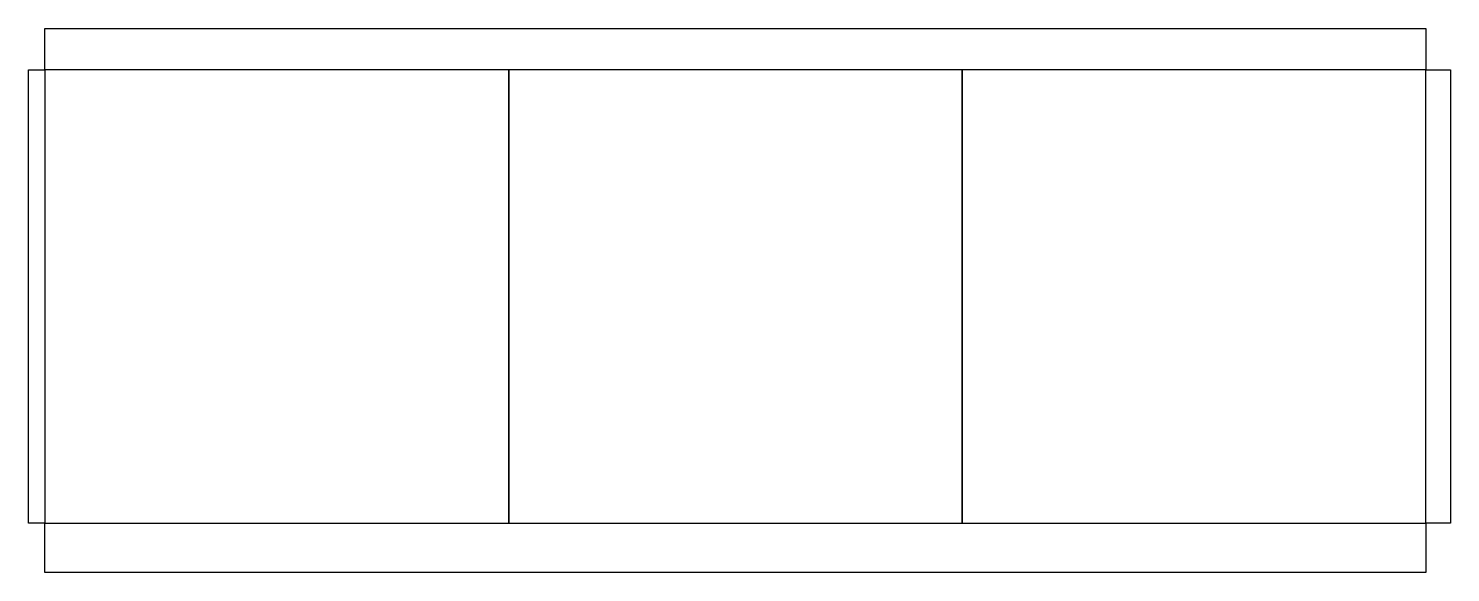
# Model space of a CAD drawing. Header units: metres. Extents: x -2 to 171, y -6 to 60.
import ezdxf

# ---------------------------------------------------------------- set-up
doc = ezdxf.new("R2010")
doc.units = ezdxf.units.M
doc.linetypes.add('DASHED', pattern=[0])
for name, color, linetype in [('CUT', 1, 'Continuous'), ('FOLDS', 6, 'Continuous'), ('TEMPLATE', 2, 'Continuous')]:
    doc.layers.add(name, color=color, linetype=linetype)

msp = doc.modelspace()

# ---------------------------------------------------------------- linework, layer by layer
at = {"layer": 'CUT'}
for points in [[(167.59, 55), (0, 55), (0, 60), (167.59, 60), (167.59, 55)], [(0, 55), (0, 0), (-2, 0), (-2, 55), (0, 55)], [(167.59, 0), (167.59, 55), (170.59, 55), (170.59, 0), (167.59, 0)], [(0, 0), (167.59, 0), (167.59, -6), (0, -6), (0, 0)]]:
    msp.add_lwpolyline(points, dxfattribs=at)
at = {"layer": 'FOLDS', "linetype": 'DASHED'}
for p, q in [((167.59, 55), (0, 55)), ((0, 55), (0, 0)), ((56.3, 0), (56.3, 55)), ((111.3, 0), (111.3, 55)), ((167.59, 0), (167.59, 55)), ((0, 0), (167.59, 0))]:
    msp.add_line(p, q, dxfattribs=at)
at = {"layer": 'TEMPLATE'}
for points in [[(0, 0), (56.3, 0), (56.3, 55), (0, 55), (0, 0)], [(56.3, 0), (111.3, 0), (111.3, 55), (56.3, 55), (56.3, 0)], [(111.3, 0), (167.59, 0), (167.59, 55), (111.3, 55), (111.3, 0)]]:
    msp.add_lwpolyline(points, dxfattribs=at)

doc.saveas('drawing.dxf')
